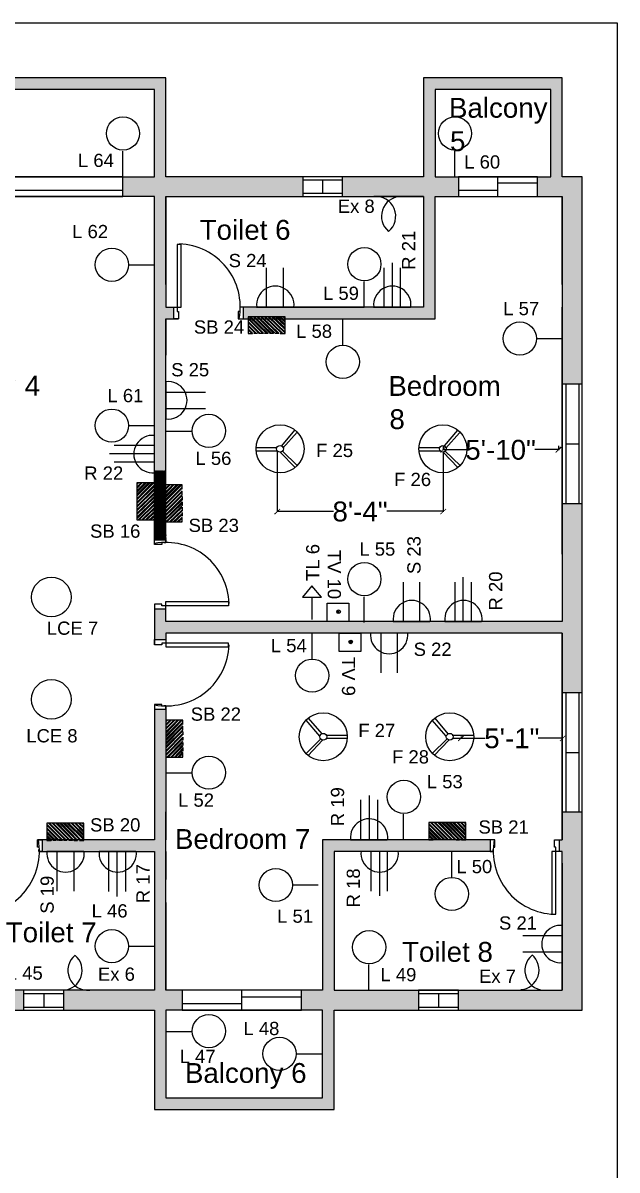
# Model space of a CAD drawing. Header units: inches. Extents: x 61 to 2163, y 256 to 1325.
# Drawn here: x 1349 to 1709, y 631 to 1325 of the extents above; entities that cross this region are included whole.
import ezdxf

# ---------------------------------------------------------------- set-up
doc = ezdxf.new("R2010")
doc.units = ezdxf.units.IN
doc.header["$MEASUREMENT"] = 0
for name, color, linetype in [('PDF_0', 7, 'Continuous'), ('PDF_hatch', 3, 'Continuous'), ('PDF_PDF_Geometry', 7, 'Continuous'), ('PDF_PDF_Solid Fills', 7, 'Continuous'), ('PDF_Text', 7, 'Continuous')]:
    doc.layers.add(name, color=color, linetype=linetype)
for name, color, linetype, true_color in [('PDF_door', 140, 'Continuous', 0x00bfff), ('PDF_Layer1', 1, 'Continuous', 0xff0000), ('PDF_window', 180, 'Continuous', 0x3f00ff)]:
    doc.layers.add(name, color=color, linetype=linetype, true_color=true_color)
doc.styles.add('PDF Arial', font='arial.ttf')

msp = doc.modelspace()

# ---------------------------------------------------------------- hatches: boundary and pattern name
at = {"layer": 'PDF_0', "true_color": 0x00ff3f, "transparency": 33554559}
for points in [[(1605.36, 1068.4), (1605.04, 1069.04), (1601.85, 1065.53), (1602.17, 1065.21)], [(1671.7, 1065.53), (1672.02, 1065.21), (1675.53, 1068.4), (1674.89, 1069.04)], [(1505.22, 1031.09), (1504.9, 1031.4), (1501.39, 1028.21), (1502.03, 1027.9)], [(1601.85, 1028.21), (1602.17, 1027.9), (1605.68, 1031.09), (1605.36, 1031.4)], [(1616.53, 893.95), (1615.89, 894.27), (1612.7, 891.08), (1613.02, 890.76)], [(1674.25, 891.08), (1674.57, 890.76), (1677.76, 893.95), (1677.44, 894.27)]]:
    msp.add_hatch(color=100, dxfattribs=at).paths.add_polyline_path(points)
at = {"layer": 'PDF_hatch', "transparency": 33554559}
for points in [[(1436.01, 1012.59), (1436.01, 1146.22), (1440.8, 1146.22), (1440.8, 1153.23), (1436.01, 1153.23), (1436.01, 1220.21), (1518.93, 1220.21), (1518.93, 1232.01), (1436.01, 1232.01), (1436.01, 1291.97), (1237, 1291.97), (1237, 1232.01), (1166.84, 1232.01), (1166.84, 1220.21), (1237, 1220.21), (1237, 1153.23), (1230.94, 1153.23), (1230.94, 1146.22), (1237, 1146.22), (1237, 1092.32), (1244.02, 1092.32), (1244.02, 1220.21), (1265.71, 1220.21), (1265.71, 1232.01), (1244.02, 1232.01), (1244.02, 1284.95), (1429, 1284.95), (1429, 1232.01), (1409.86, 1232.01), (1409.86, 1220.21), (1429, 1220.21), (1429, 1012.59)], [(1675.85, 1291.97), (1591.97, 1291.97), (1591.97, 1232.01), (1542.85, 1232.01), (1542.85, 1220.21), (1591.97, 1220.21), (1591.97, 1153.23), (1482.9, 1153.23), (1482.9, 1146.22), (1598.98, 1146.22), (1598.98, 1220.21), (1613.02, 1220.21), (1613.02, 1232.01), (1598.98, 1232.01), (1598.98, 1284.95), (1668.83, 1284.95), (1668.83, 1232.01), (1660.86, 1232.01), (1660.86, 1220.21), (1675.85, 1220.21), (1675.85, 1106.67), (1687.96, 1106.67), (1687.96, 1232.01), (1675.85, 1232.01)], [(1687.96, 1034.59), (1675.85, 1034.59), (1675.85, 963.15), (1436.01, 963.15), (1436.01, 970.81), (1429, 970.81), (1429, 952.31), (1436.01, 952.31), (1436.01, 956.14), (1675.85, 956.14), (1675.85, 920.1), (1687.96, 920.1)], [(1436.01, 910.21), (1429, 910.21), (1429, 831.12), (1361.07, 831.12), (1361.07, 824.1), (1429, 824.1), (1429, 740.23), (1374.14, 740.23), (1374.14, 728.11), (1429, 728.11), (1429, 668.15), (1537.75, 668.15), (1537.75, 728.11), (1588.78, 728.11), (1588.78, 740.23), (1537.75, 740.23), (1537.75, 824.1), (1632.15, 824.1), (1632.15, 831.12), (1530.73, 831.12), (1530.73, 740.23), (1517.98, 740.23), (1517.98, 728.11), (1530.73, 728.11), (1530.73, 675.16), (1436.01, 675.16), (1436.01, 728.11), (1445.9, 728.11), (1445.9, 740.23), (1436.01, 740.23)], [(1316.1, 855.04), (1240.51, 855.04), (1240.51, 848.02), (1309.08, 848.02), (1309.08, 740.23), (1285.8, 740.23), (1285.8, 728.11), (1349.9, 728.11), (1349.9, 740.23), (1316.1, 740.23), (1316.1, 824.1), (1319.29, 824.1), (1319.29, 831.12), (1316.1, 831.12)], [(1687.96, 848.02), (1675.85, 848.02), (1675.85, 831.12), (1673.93, 831.12), (1673.93, 824.1), (1675.85, 824.1), (1675.85, 740.23), (1613.02, 740.23), (1613.02, 728.11), (1687.96, 728.11)]]:
    msp.add_hatch(color=256, dxfattribs=at).paths.add_polyline_path(points)
at = {"layer": 'PDF_PDF_Solid Fills', "transparency": 33554559}
for points in [[(1540.62, 969.53), (1540.3, 969.85), (1539.66, 969.85), (1539.66, 969.53), (1539.35, 969.53), (1539.03, 969.21), (1539.03, 968.58), (1539.66, 967.94), (1540.62, 967.94), (1540.94, 968.26), (1540.94, 968.58), (1541.26, 968.89), (1540.94, 969.21), (1540.94, 969.53)], [(1548.59, 951.03), (1547.96, 951.67), (1547, 951.67), (1546.68, 951.35), (1546.68, 951.03), (1546.36, 950.72), (1546.68, 950.4), (1546.68, 950.08), (1547, 950.08), (1547.32, 949.76), (1547.96, 949.76), (1547.96, 950.08), (1548.28, 950.08), (1548.59, 950.4)]]:
    msp.add_hatch(color=256, dxfattribs=at).paths.add_polyline_path(points)

# ---------------------------------------------------------------- linework, layer by layer
at = {"layer": 'PDF_0', "lineweight": 25}
for points in [[(61.45, 1325.13), (1709.01, 1325.13), (1709.01, 256.1), (61.45, 256.1)], [(1244.02, 1284.95), (1244.02, 1232.01), (1429, 1232.01), (1429, 1284.95)], [(1598.98, 1284.95), (1598.98, 1232.01), (1668.83, 1232.01), (1668.83, 1284.95)], [(1591.97, 1220.21), (1562.95, 1220.21)], [(1436.01, 824.1), (1436.01, 807.2)], [(1436.01, 675.16), (1530.73, 675.16), (1530.73, 728.11), (1436.01, 728.11)]]:
    msp.add_lwpolyline(points, close=True, dxfattribs=at)
for points in [[(338.91, 728.11), (824, 728.11), (943.91, 728.11), (1429, 728.11), (1429, 668.15), (1537.75, 668.15), (1537.75, 728.11), (1687.96, 728.11), (1687.96, 1232.01), (1675.85, 1232.01), (1675.85, 1291.97), (1591.97, 1291.97), (1591.97, 1232.01), (1436.01, 1232.01), (1436.01, 1291.97), (1237, 1291.97), (1237, 1232.01), (943.91, 1232.01), (824, 1232.01), (530.9, 1232.01)], [(1429, 1009.72), (1429, 1153.23), (1429, 1160.25), (1429, 1166.95), (1429, 1220.21), (1244.02, 1220.21), (1244.02, 1166.95), (1244.02, 1160.25), (1244.02, 1153.23), (1244.02, 1089.45)], [(1436.01, 1220.21), (1436.01, 1166.95), (1436.01, 1220.21), (1555.93, 1220.21), (1562.95, 1220.21)], [(1479.71, 1146.22), (1490.87, 1146.22), (1598.98, 1146.22), (1598.98, 1153.23), (1598.98, 1160.25), (1598.98, 1220.21), (1675.85, 1220.21), (1675.85, 1166.95), (1675.85, 1220.21), (1675.85, 1166.95), (1675.85, 1160.25), (1675.85, 1153.23)], [(1591.97, 1220.21), (1591.97, 1160.25), (1591.97, 1153.23), (1490.87, 1153.23), (1555.93, 1153.23)], [(1436.01, 1166.95), (1436.01, 1160.25), (1436.01, 1153.23), (1445.26, 1153.23)], [(1675.85, 1003.98), (1675.85, 1153.23), (1675.85, 963.15), (1436.01, 963.15), (1436.01, 975.27)], [(1490.87, 1153.23), (1481.3, 1153.23), (1480.66, 1153.23)], [(1436.01, 1010.67), (1436.01, 1146.22), (1443.67, 1146.22)], [(1436.01, 1146.22), (1436.01, 1124.21)], [(1429, 973.68), (1429, 956.14), (1429, 949.12)], [(1671.06, 831.12), (1675.85, 831.12), (1675.85, 956.14), (1436.01, 956.14), (1436.01, 947.85)], [(1675.85, 956.14), (1675.85, 831.12), (1675.85, 884.06)], [(1429, 913.08), (1429, 831.12), (1358.2, 831.12)], [(1436.01, 912.13), (1436.01, 831.12), (1436.01, 848.02)], [(1635.02, 831.12), (1630.56, 831.12), (1579.85, 831.12), (1530.73, 831.12), (1530.73, 824.1), (1530.73, 740.23), (1436.01, 740.23), (1436.01, 793.17), (1436.01, 740.23), (1436.01, 793.17), (1436.01, 800.18), (1436.01, 807.2)], [(1436.01, 824.1), (1436.01, 831.12)], [(1359.15, 824.1), (1429, 824.1), (1429, 807.2), (1429, 800.18), (1429, 793.17), (1429, 740.23), (1316.1, 740.23), (1316.1, 793.17), (1316.1, 800.18), (1316.1, 807.2), (1316.1, 824.1), (1323.75, 824.1)], [(1634.07, 824.1), (1630.56, 824.1), (1586.87, 824.1), (1579.85, 824.1), (1537.75, 824.1), (1537.75, 740.23), (1579.85, 740.23), (1586.87, 740.23), (1675.85, 740.23), (1675.85, 817.09), (1675.85, 740.23), (1675.85, 817.09), (1675.85, 740.23)], [(1675.85, 817.09), (1675.85, 824.1), (1669.47, 824.1)], [(1429, 668.15), (1429, 668.15)]]:
    msp.add_lwpolyline(points, dxfattribs=at)
for centre in [(1366.65, 977.98), (1366.65, 916.11)]:
    msp.add_circle(centre, 11.96, dxfattribs=at)
at = {"layer": 'PDF_door', "lineweight": 25}
for points in [[(1442.71, 1191.19), (1442.71, 1153.23), (1445.26, 1153.23), (1445.26, 1191.19)], [(1443.67, 1146.22), (1440.8, 1146.22), (1440.8, 1153.23), (1442.71, 1153.23), (1442.71, 1150.68), (1443.67, 1150.68)], [(1429, 973.68), (1429, 970.81), (1436.01, 970.81), (1436.01, 972.72), (1433.46, 972.72), (1433.46, 973.68)], [(1473.97, 972.72), (1436.01, 972.72), (1436.01, 975.27), (1473.97, 975.27)], [(1429, 949.12), (1429, 952.31), (1436.01, 952.31), (1436.01, 950.08), (1433.46, 950.08), (1433.46, 949.12)], [(1473.97, 950.08), (1436.01, 950.08), (1436.01, 947.85), (1473.97, 947.85)], [(1671.06, 831.12), (1673.93, 831.12), (1673.93, 824.1), (1672.02, 824.1), (1672.02, 826.65), (1671.06, 826.65)], [(1672.02, 786.15), (1672.02, 824.1), (1669.47, 824.1), (1669.47, 786.15)]]:
    msp.add_lwpolyline(points, close=True, dxfattribs=at)
for points in [[(1480.66, 1150.68), (1479.71, 1150.68), (1479.71, 1146.22), (1482.9, 1146.22), (1482.9, 1153.23), (1480.66, 1153.23), (1480.66, 1151.96)], [(1433.46, 1010.67), (1433.46, 1009.72), (1429, 1009.72), (1429, 1012.59), (1436.01, 1012.59), (1436.01, 1010.67), (1434.74, 1010.67)], [(1433.46, 912.13), (1433.46, 913.08), (1429, 913.08), (1429, 910.21), (1436.01, 910.21), (1436.01, 912.13), (1434.74, 912.13)], [(1359.15, 826.65), (1358.2, 826.65), (1358.2, 831.12), (1361.07, 831.12), (1361.07, 824.1), (1359.15, 824.1), (1359.15, 825.38)], [(1634.07, 826.65), (1635.02, 826.65), (1635.02, 831.12), (1632.15, 831.12), (1632.15, 824.1), (1634.07, 824.1), (1634.07, 825.38)]]:
    msp.add_lwpolyline(points, dxfattribs=at)
for centre, start, end in [((1442.87, 1153.39), 349.39255, 88.11586), ((1436.17, 972.88), 1.88414, 100.60731), ((1436.17, 950.24), 259.39269, 358.11586), ((1321.36, 824.26), 271.88414, 10.60731), ((1672.18, 824.26), 169.39269, 268.11586)]:
    msp.add_arc(centre, 38.11, start, end, dxfattribs=at)
at = {"layer": 'PDF_hatch', "lineweight": 25}
for points in [[(1429, 1054.37), (1429, 1054.37)], [(1429, 1054.05), (1429.32, 1054.37), (1429, 1054.05)], [(1429, 1053.73), (1429.64, 1054.37), (1429, 1053.73)], [(1429, 1053.41), (1429.95, 1054.37), (1429, 1053.09), (1430.27, 1054.37)], [(1429, 1052.77), (1430.59, 1054.37), (1429, 1052.77)], [(1429, 1052.45), (1430.91, 1054.37), (1429, 1052.45)], [(1429, 1052.13), (1431.23, 1054.37), (1429, 1052.13)], [(1429, 1051.82), (1431.55, 1054.37), (1429, 1051.5), (1431.87, 1054.37), (1429, 1051.18), (1432.19, 1054.37)], [(1429, 1050.86), (1432.51, 1054.37), (1429, 1050.86)], [(1429, 1050.54), (1432.82, 1054.37), (1429, 1050.54)], [(1429, 1050.22), (1433.14, 1054.37), (1429, 1049.9), (1433.46, 1054.37), (1429, 1049.58), (1433.78, 1054.37)], [(1429, 1049.26), (1434.1, 1054.37), (1429, 1049.26)], [(1429, 1048.94), (1434.42, 1054.37), (1429, 1048.94)], [(1429, 1048.63), (1434.74, 1054.37), (1429, 1048.63)], [(1429, 1048.31), (1435.06, 1054.37), (1429, 1047.99), (1435.38, 1054.37)], [(1429, 1047.67), (1435.69, 1054.37), (1429, 1047.67)], [(1429, 1047.35), (1436.01, 1054.37), (1429, 1047.35)], [(1436.01, 1054.05), (1429, 1047.03), (1436.01, 1053.73), (1429, 1046.71)], [(1429, 1046.39), (1436.01, 1053.41), (1429, 1046.39)], [(1429, 1046.07), (1436.01, 1053.09), (1429, 1046.07)], [(1429, 1045.76), (1436.01, 1052.77), (1429, 1045.76)], [(1436.01, 1052.45), (1429, 1045.44), (1436.01, 1052.13), (1429, 1045.12)], [(1429, 1044.8), (1436.01, 1051.82), (1429, 1044.8)], [(1429, 1044.48), (1436.01, 1051.5), (1429, 1044.48)], [(1429, 1044.16), (1436.01, 1051.18), (1429, 1044.16)], [(1436.01, 1050.86), (1429, 1043.84), (1436.01, 1050.54), (1429, 1043.52)], [(1429, 1043.2), (1436.01, 1050.22), (1429, 1043.2)], [(1429, 1042.89), (1436.01, 1049.9), (1429, 1042.89)], [(1429, 1042.57), (1436.01, 1049.58), (1429, 1042.57)], [(1429, 1042.25), (1436.01, 1049.26), (1429, 1042.25)], [(1429, 1041.93), (1436.01, 1048.94)], [(1429, 1041.61), (1436.01, 1048.63), (1429, 1041.61)], [(1429, 1041.29), (1436.01, 1048.31), (1429, 1041.29)], [(1429, 1040.97), (1436.01, 1047.99), (1429, 1040.97)], [(1429, 1040.65), (1436.01, 1047.67), (1429, 1040.65)], [(1429, 1040.33), (1436.01, 1047.35)], [(1429, 1040.02), (1436.01, 1047.03), (1429, 1040.02)], [(1429, 1039.7), (1436.01, 1046.71), (1429, 1039.7)], [(1429, 1039.38), (1436.01, 1046.39), (1429, 1039.38)], [(1429, 1039.06), (1436.01, 1046.07), (1429, 1039.06)], [(1429, 1038.74), (1436.01, 1045.76)], [(1429, 1038.42), (1436.01, 1045.44), (1429, 1038.42)], [(1429, 1038.1), (1436.01, 1045.12), (1429, 1038.1)], [(1429, 1037.78), (1436.01, 1044.8), (1429, 1037.78)], [(1429, 1037.46), (1436.01, 1044.48), (1429, 1037.46)], [(1429, 1037.14), (1436.01, 1044.16)], [(1429, 1036.83), (1436.01, 1043.84), (1429, 1036.83)], [(1429, 1036.51), (1436.01, 1043.52), (1429, 1036.51)], [(1429, 1036.19), (1436.01, 1043.2), (1429, 1036.19)], [(1429, 1035.87), (1436.01, 1042.89), (1429, 1035.87)], [(1429, 1035.55), (1436.01, 1042.57)], [(1429, 1035.23), (1436.01, 1042.25), (1429, 1035.23)], [(1429, 1034.91), (1436.01, 1041.93), (1429, 1034.91)], [(1429, 1034.59), (1436.01, 1041.61), (1429, 1034.59)], [(1429, 1034.27), (1436.01, 1041.29), (1429, 1034.27)], [(1436.01, 1040.97), (1429, 1033.96), (1436.01, 1040.65), (1429, 1033.64)], [(1429, 1033.32), (1436.01, 1040.33), (1429, 1033.32)], [(1429, 1033), (1436.01, 1040.02), (1429, 1033)], [(1429, 1032.68), (1436.01, 1039.7), (1429, 1032.68)], [(1436.01, 1039.38), (1429, 1032.36), (1436.01, 1039.06), (1429, 1032.04)], [(1429, 1031.72), (1436.01, 1038.74), (1429, 1031.72)], [(1429, 1031.4), (1436.01, 1038.42), (1429, 1031.4)], [(1429, 1031.09), (1436.01, 1038.1), (1429, 1031.09)], [(1436.01, 1037.78), (1429, 1030.77), (1436.01, 1037.46), (1429, 1030.45)], [(1429, 1030.13), (1436.01, 1037.14), (1429, 1030.13)], [(1429, 1029.81), (1436.01, 1036.83), (1429, 1029.81)], [(1429, 1029.49), (1436.01, 1036.51), (1429, 1029.49)], [(1436.01, 1036.19), (1429, 1029.17), (1436.01, 1035.87), (1429, 1028.85)], [(1429, 1028.53), (1436.01, 1035.55), (1429, 1028.53)], [(1429, 1028.21), (1436.01, 1035.23), (1429, 1028.21)], [(1429, 1027.9), (1436.01, 1034.91), (1429, 1027.9)], [(1436.01, 1034.59), (1429, 1027.58), (1436.01, 1034.27), (1429, 1027.26)], [(1429, 1026.94), (1436.01, 1033.96), (1429, 1026.94)], [(1429, 1026.62), (1436.01, 1033.64), (1429, 1026.62)], [(1429, 1026.3), (1436.01, 1033.32), (1429, 1026.3)], [(1429, 1025.98), (1436.01, 1033), (1429, 1025.98)], [(1429, 1025.66), (1436.01, 1032.68)], [(1429, 1025.34), (1436.01, 1032.36), (1429, 1025.34)], [(1429, 1025.03), (1436.01, 1032.04), (1429, 1025.03)], [(1429, 1024.71), (1436.01, 1031.72), (1429, 1024.71)], [(1429, 1024.39), (1436.01, 1031.4), (1429, 1024.39)], [(1429, 1024.07), (1436.01, 1031.09)], [(1429, 1023.75), (1436.01, 1030.77), (1429, 1023.75)], [(1429, 1023.43), (1436.01, 1030.45), (1429, 1023.43)], [(1429, 1023.11), (1436.01, 1030.13), (1429, 1023.11)], [(1429, 1022.79), (1436.01, 1029.81), (1429, 1022.79)], [(1429, 1022.47), (1436.01, 1029.49)], [(1429, 1022.16), (1436.01, 1029.17), (1429, 1022.16)], [(1429, 1021.84), (1436.01, 1028.85), (1429, 1021.84)], [(1429, 1021.52), (1436.01, 1028.53), (1429, 1021.52)], [(1429, 1021.2), (1436.01, 1028.21), (1429, 1021.2)], [(1429, 1020.88), (1436.01, 1027.9)], [(1429, 1020.56), (1436.01, 1027.58), (1429, 1020.56)], [(1429, 1020.24), (1436.01, 1027.26), (1429, 1020.24)], [(1429, 1019.92), (1436.01, 1026.94), (1429, 1019.92)], [(1429, 1019.6), (1436.01, 1026.62), (1429, 1019.6)], [(1436.01, 1026.3), (1429, 1019.28), (1436.01, 1025.98), (1429, 1018.97)], [(1429, 1018.65), (1436.01, 1025.66), (1429, 1018.65)], [(1429, 1018.33), (1436.01, 1025.34), (1429, 1018.33)], [(1429, 1018.01), (1436.01, 1025.03), (1429, 1018.01)], [(1436.01, 1024.71), (1429, 1017.69), (1436.01, 1024.39), (1429, 1017.37)], [(1429, 1017.05), (1436.01, 1024.07), (1429, 1017.05)], [(1429, 1016.73), (1436.01, 1023.75), (1429, 1016.73)], [(1429, 1016.41), (1436.01, 1023.43), (1429, 1016.41)], [(1436.01, 1023.11), (1429, 1016.1), (1436.01, 1022.79), (1429, 1015.78)], [(1429, 1015.46), (1436.01, 1022.47), (1429, 1015.46)], [(1429, 1015.14), (1436.01, 1022.16), (1429, 1015.14)], [(1429, 1014.82), (1436.01, 1021.84), (1429, 1014.82)], [(1436.01, 1021.52), (1429, 1014.5), (1436.01, 1021.2), (1429, 1014.18)], [(1429, 1013.86), (1436.01, 1020.88), (1429, 1013.86)], [(1429, 1013.54), (1436.01, 1020.56), (1429, 1013.54)], [(1429, 1013.23), (1436.01, 1020.24), (1429, 1013.23)], [(1436.01, 1019.92), (1429, 1012.91), (1436.01, 1019.6), (1429, 1012.59)], [(1429.32, 1012.59), (1436.01, 1019.28), (1429.32, 1012.59)], [(1429.64, 1012.59), (1436.01, 1018.97), (1429.95, 1012.59), (1436.01, 1018.65), (1430.27, 1012.59), (1436.01, 1018.33), (1430.59, 1012.59), (1436.01, 1018.01)], [(1430.91, 1012.59), (1436.01, 1017.69), (1430.91, 1012.59)], [(1431.23, 1012.59), (1436.01, 1017.37), (1431.55, 1012.59), (1436.01, 1017.05), (1431.87, 1012.59), (1436.01, 1016.73), (1432.19, 1012.59), (1436.01, 1016.41)], [(1432.51, 1012.59), (1436.01, 1016.1), (1432.51, 1012.59)], [(1432.82, 1012.59), (1436.01, 1015.78), (1433.14, 1012.59), (1436.01, 1015.46), (1433.46, 1012.59), (1436.01, 1015.14), (1433.78, 1012.59), (1436.01, 1014.82)], [(1434.1, 1012.59), (1436.01, 1014.5), (1434.1, 1012.59)], [(1434.42, 1012.59), (1436.01, 1014.18), (1434.74, 1012.59), (1436.01, 1013.86), (1435.06, 1012.59), (1436.01, 1013.54), (1435.38, 1012.59), (1436.01, 1013.23)], [(1435.69, 1012.59), (1436.01, 1012.91), (1435.69, 1012.59)]]:
    msp.add_lwpolyline(points, dxfattribs=at)
at = {"layer": 'PDF_Layer1', "lineweight": 25}
for points in [[(1265.71, 1220.21), (1409.86, 1220.21), (1409.86, 1232.01), (1265.71, 1232.01)], [(1613.02, 1220.21), (1660.86, 1220.21), (1660.86, 1232.01), (1613.02, 1232.01)], [(1445.9, 728.11), (1517.98, 728.11), (1517.98, 740.23), (1445.9, 740.23)]]:
    msp.add_lwpolyline(points, close=True, dxfattribs=at)
for points in [[(1636.94, 1220.21), (1636.94, 1232.01)], [(1660.86, 1228.18), (1636.94, 1228.18)], [(1337.78, 1224.03), (1409.86, 1224.03)], [(1613.02, 1224.03), (1636.94, 1224.03)], [(1603.77, 1069.36), (1603.77, 1066.8)], [(1673.61, 1069.36), (1673.61, 1066.8)], [(1503.31, 1066.17), (1503.31, 1029.49)], [(1603.77, 1067.12), (1617.8, 1067.12)], [(1603.77, 1065.53), (1603.77, 1029.49)], [(1673.61, 1067.12), (1659.26, 1067.12)], [(1503.31, 1029.81), (1537.43, 1029.81)], [(1603.77, 1029.81), (1569.64, 1029.81)], [(1614.61, 893.63), (1614.61, 892.35)], [(1614.61, 892.67), (1629.28, 892.67)], [(1675.85, 892.67), (1661.18, 892.67)], [(1675.85, 893.63), (1675.85, 892.35)], [(1481.94, 728.11), (1481.94, 740.23)], [(1517.98, 736.08), (1481.94, 736.08)], [(1445.9, 732.25), (1481.94, 732.25)]]:
    msp.add_lwpolyline(points, dxfattribs=at)
at = {"layer": 'PDF_PDF_Geometry', "lineweight": 25}
for points in [[(1409.86, 1232.01), (1409.86, 1247.64)], [(1610.78, 1232.01), (1610.78, 1247.64)], [(1573.15, 1153.23), (1573.15, 1180.02)], [(1429, 1178.75), (1413.37, 1178.75)], [(1496.93, 1153.23), (1496.93, 1177.15)], [(1507.13, 1153.23), (1507.13, 1177.15)], [(1568.05, 1153.23), (1568.05, 1177.15)], [(1577.94, 1153.23), (1577.94, 1177.15)], [(1555.93, 1153.23), (1555.93, 1168.86)], [(1490.87, 1153.23), (1513.19, 1153.23)], [(1561.67, 1153.23), (1584, 1153.23)], [(1505.22, 1137.29), (1508.09, 1137.29), (1508.09, 1147.49), (1485.77, 1147.49), (1485.77, 1137.29), (1488.32, 1137.29)], [(1485.77, 1146.86), (1495.33, 1137.29)], [(1485.77, 1146.22), (1494.7, 1137.29), (1492.46, 1137.29), (1485.77, 1143.98)], [(1485.77, 1144.62), (1493.1, 1137.29)], [(1486.4, 1147.49), (1496.93, 1137.29)], [(1487.36, 1147.49), (1497.89, 1137.29), (1495.65, 1137.29)], [(1488.96, 1147.49), (1499.16, 1137.29)], [(1489.59, 1147.49), (1500.12, 1137.29)], [(1491.19, 1147.49), (1501.39, 1137.29)], [(1491.83, 1147.49), (1502.35, 1137.29)], [(1493.42, 1147.49), (1503.63, 1137.29)], [(1494.06, 1147.49), (1504.58, 1137.29)], [(1495.65, 1147.49), (1506.18, 1137.29)], [(1496.29, 1147.49), (1506.82, 1137.29)], [(1497.89, 1147.49), (1508.09, 1137.61)], [(1498.52, 1147.49), (1508.09, 1138.24)], [(1500.12, 1147.49), (1508.09, 1139.84)], [(1501.07, 1147.49), (1508.09, 1140.48)], [(1502.35, 1147.49), (1508.09, 1142.07)], [(1503.31, 1147.49), (1508.09, 1142.71)], [(1504.58, 1147.49), (1508.09, 1144.3)], [(1505.54, 1147.49), (1508.09, 1144.94)], [(1507.13, 1147.49), (1508.09, 1146.54)], [(1507.77, 1147.49), (1508.09, 1147.17)], [(1542.85, 1146.22), (1542.85, 1130.27)], [(1485.77, 1142.39), (1490.87, 1137.29)], [(1485.77, 1141.75), (1490.23, 1137.29)], [(1485.77, 1140.16), (1488.64, 1137.29)], [(1485.77, 1139.52), (1488, 1137.29)], [(1485.77, 1137.93), (1486.4, 1137.29)], [(1485.77, 1137.29), (1485.77, 1137.29)], [(1491.51, 1137.29), (1489.27, 1137.29)], [(1501.07, 1137.29), (1498.84, 1137.29)], [(1504.26, 1137.29), (1502.03, 1137.29)], [(1675.85, 1134.1), (1660.22, 1134.1)], [(1436.01, 1107.95), (1436.01, 1085.62)], [(1436.01, 1101.89), (1459.93, 1101.89)], [(1436.01, 1092), (1459.93, 1092)], [(1429, 1081.48), (1413.37, 1081.48)], [(1429, 1053.09), (1429, 1075.42)], [(1436.01, 1078.29), (1451.64, 1078.29)], [(1513.83, 1078.92), (1505.86, 1069.36)], [(1506.82, 1068.08), (1515.43, 1077.65)], [(1612.38, 1078.92), (1604.41, 1069.36)], [(1605.36, 1068.08), (1613.66, 1077.33)], [(1429, 1069.68), (1404.76, 1069.68)], [(1490.55, 1068.4), (1503.31, 1068.4)], [(1589.1, 1068.4), (1601.85, 1068.4)], [(1429, 1064.57), (1401.89, 1064.57)], [(1490.55, 1066.49), (1503.31, 1066.49)], [(1505.22, 1065.53), (1514.15, 1056.28)], [(1506.5, 1066.17), (1515.43, 1057.56)], [(1589.1, 1066.49), (1601.85, 1066.49)], [(1603.77, 1065.53), (1612.7, 1056.28)], [(1605.04, 1066.17), (1613.97, 1057.56)], [(1429, 1059.47), (1404.76, 1059.47)], [(1418.47, 1046.71), (1418.79, 1047.03)], [(1418.47, 1044.48), (1421.02, 1047.03)], [(1418.47, 1042.25), (1423.26, 1047.03)], [(1418.47, 1040.02), (1425.49, 1047.03)], [(1418.47, 1037.46), (1427.72, 1047.03)], [(1418.47, 1046.07), (1419.43, 1047.03)], [(1418.47, 1043.52), (1421.66, 1047.03)], [(1418.47, 1041.29), (1424.21, 1047.03)], [(1418.47, 1039.06), (1426.45, 1047.03)], [(1418.47, 1036.83), (1428.68, 1047.03)], [(1429, 1044.16), (1429, 1047.03), (1418.47, 1047.03), (1418.47, 1024.71), (1429, 1024.71), (1429, 1027.26)], [(1418.47, 1035.23), (1429, 1045.76)], [(1418.47, 1034.59), (1429, 1045.12)], [(1418.47, 1033), (1429, 1043.52)], [(1418.47, 1032.36), (1429, 1042.89)], [(1418.47, 1030.77), (1429, 1041.29)], [(1429, 1043.2), (1429, 1040.97)], [(1435.38, 1045.44), (1435.69, 1045.76)], [(1435.38, 1043.2), (1437.93, 1045.76)], [(1435.38, 1040.97), (1440.16, 1045.76)], [(1435.38, 1038.74), (1442.39, 1045.76)], [(1435.38, 1036.51), (1444.62, 1045.76)], [(1435.38, 1044.8), (1436.33, 1045.76)], [(1435.38, 1042.57), (1438.57, 1045.76)], [(1435.38, 1040.02), (1440.8, 1045.76)], [(1435.38, 1037.78), (1443.35, 1045.76)], [(1435.38, 1035.55), (1445.58, 1045.76)], [(1445.9, 1043.2), (1445.9, 1045.76), (1435.38, 1045.76), (1435.38, 1023.43), (1445.9, 1023.43), (1445.9, 1025.98)], [(1435.38, 1033.96), (1445.9, 1044.48)], [(1435.38, 1033.32), (1445.9, 1043.84)], [(1435.38, 1031.72), (1445.9, 1042.25)], [(1435.38, 1029.49), (1445.9, 1040.02), (1445.9, 1041.93)], [(1435.38, 1031.09), (1445.9, 1041.61)], [(1418.47, 1030.13), (1429, 1040.33)], [(1418.47, 1028.53), (1429, 1039.06)], [(1418.47, 1027.9), (1429, 1038.1)], [(1418.47, 1026.3), (1429, 1036.83), (1429, 1034.59)], [(1418.47, 1025.34), (1429, 1035.87)], [(1419.11, 1024.71), (1429, 1034.27)], [(1419.75, 1024.71), (1429, 1033.64), (1429, 1031.4), (1421.98, 1024.71)], [(1429, 1040.02), (1429, 1037.78)], [(1435.38, 1028.85), (1445.9, 1039.38)], [(1435.38, 1027.26), (1445.9, 1037.78)], [(1435.38, 1026.62), (1445.9, 1036.83)], [(1435.38, 1025.03), (1445.9, 1035.55), (1445.9, 1033.32), (1436.01, 1023.43)], [(1435.38, 1024.39), (1445.9, 1034.59)], [(1445.9, 1038.74), (1445.9, 1036.51)], [(1421.34, 1024.71), (1429, 1032.04)], [(1423.58, 1024.71), (1429, 1029.81)], [(1424.53, 1024.71), (1429, 1029.17)], [(1425.81, 1024.71), (1429, 1027.58)], [(1426.77, 1024.71), (1429, 1026.94)], [(1429, 1030.45), (1429, 1028.21)], [(1436.65, 1023.43), (1445.9, 1032.36), (1445.9, 1030.13), (1438.88, 1023.43)], [(1438.25, 1023.43), (1445.9, 1030.77)], [(1440.48, 1023.43), (1445.9, 1028.53)], [(1441.44, 1023.43), (1445.9, 1027.9)], [(1445.9, 1029.17), (1445.9, 1026.94)], [(1428.04, 1024.71), (1429, 1025.34)], [(1429, 1024.71), (1429, 1024.71)], [(1442.71, 1023.43), (1445.9, 1026.3)], [(1443.67, 1023.43), (1445.9, 1025.66)], [(1444.94, 1023.43), (1445.9, 1024.07)], [(1445.9, 1023.43), (1445.9, 1023.43)], [(1579.85, 963.15), (1579.85, 987.07)], [(1589.74, 963.15), (1589.74, 987.07)], [(1611.1, 963.15), (1611.1, 987.07)], [(1615.89, 963.15), (1615.89, 989.94)], [(1620.99, 963.15), (1620.99, 987.07)], [(1555.93, 962.52), (1555.93, 978.14)], [(1524.36, 977.82), (1524.36, 964.43)], [(1573.47, 963.15), (1595.8, 963.15)], [(1604.73, 963.15), (1627.05, 963.15)], [(1524.36, 956.14), (1524.36, 940.51)], [(1582.08, 956.14), (1559.76, 956.14)], [(1566.14, 956.14), (1566.14, 932.22)], [(1576.02, 956.14), (1576.02, 932.22)], [(1436.01, 903.2), (1436.33, 903.52)], [(1436.01, 900.96), (1438.57, 903.52)], [(1436.01, 898.73), (1440.8, 903.52)], [(1436.01, 896.5), (1443.03, 903.52)], [(1436.01, 894.27), (1445.26, 903.52)], [(1436.01, 902.56), (1436.97, 903.52)], [(1436.01, 900.33), (1439.2, 903.52)], [(1436.01, 898.09), (1441.44, 903.52)], [(1436.01, 895.54), (1443.67, 903.52)], [(1436.01, 893.31), (1445.9, 903.52)], [(1446.22, 900.96), (1446.22, 903.52), (1436.01, 903.52), (1436.01, 881.19), (1446.22, 881.19), (1446.22, 883.74)], [(1436.01, 892.03), (1446.22, 902.24)], [(1529.14, 893.95), (1520.85, 903.52)], [(1522.12, 904.79), (1530.42, 895.22)], [(1605.68, 893.95), (1597.07, 903.52)], [(1598.67, 904.79), (1606.64, 895.22)], [(1436.01, 891.08), (1446.22, 901.6)], [(1436.01, 889.8), (1446.22, 900.01)], [(1436.01, 887.57), (1446.22, 897.77), (1446.22, 899.69)], [(1436.01, 888.84), (1446.22, 899.37)], [(1436.01, 886.61), (1446.22, 897.14)], [(1436.01, 885.02), (1446.22, 895.54)], [(1436.01, 884.38), (1446.22, 894.9)], [(1446.22, 896.5), (1446.22, 894.59)], [(1436.01, 882.78), (1446.22, 893.31), (1446.22, 891.4)], [(1436.01, 882.15), (1446.22, 892.35)], [(1436.65, 881.19), (1446.22, 891.08)], [(1437.29, 881.19), (1446.22, 890.12), (1446.22, 888.21)], [(1438.88, 881.19), (1446.22, 888.84)], [(1439.52, 881.19), (1446.22, 887.89)], [(1529.46, 892.03), (1520.85, 883.42)], [(1530.73, 891.4), (1522.12, 882.15)], [(1545.72, 894.27), (1532.97, 894.27)], [(1545.72, 892.35), (1532.97, 892.35)], [(1606, 892.03), (1597.07, 883.42)], [(1607.28, 891.4), (1598.35, 882.15)], [(1621.95, 894.27), (1609.19, 894.27)], [(1621.95, 892.35), (1609.19, 892.35)], [(1441.12, 881.19), (1446.22, 886.61)], [(1441.75, 881.19), (1446.22, 885.66)], [(1443.35, 881.19), (1446.22, 884.38)], [(1443.99, 881.19), (1446.22, 883.42)], [(1445.58, 881.19), (1446.22, 881.83)], [(1446.22, 886.93), (1446.22, 884.7)], [(1446.22, 881.19), (1446.22, 881.19)], [(1436.01, 871.62), (1451.64, 871.62)], [(1554.02, 831.12), (1554.02, 855.36)], [(1559.12, 831.12), (1559.12, 857.91)], [(1564.22, 831.12), (1564.22, 855.36)], [(1579.85, 831.12), (1579.85, 846.75)], [(1383.71, 830.8), (1386.26, 830.8), (1386.26, 841.32), (1363.94, 841.32), (1363.94, 830.8), (1366.49, 830.8)], [(1363.94, 840.69), (1373.82, 830.8)], [(1363.94, 840.05), (1373.19, 830.8)], [(1364.89, 841.32), (1375.42, 830.8)], [(1365.53, 841.32), (1376.06, 830.8), (1374.14, 830.8)], [(1367.13, 841.32), (1377.65, 830.8)], [(1367.76, 841.32), (1378.29, 830.8)], [(1369.36, 841.32), (1379.88, 830.8)], [(1370.32, 841.32), (1380.52, 830.8), (1382.43, 830.8)], [(1371.59, 841.32), (1382.12, 830.8)], [(1372.55, 841.32), (1382.75, 830.8)], [(1373.82, 841.32), (1384.35, 830.8)], [(1374.78, 841.32), (1384.99, 830.8)], [(1376.06, 841.32), (1386.26, 831.12)], [(1377.01, 841.32), (1386.26, 832.08)], [(1378.61, 841.32), (1386.26, 833.35)], [(1379.25, 841.32), (1386.26, 834.31)], [(1380.84, 841.32), (1386.26, 835.58)], [(1381.48, 841.32), (1386.26, 836.54)], [(1383.07, 841.32), (1386.26, 838.14)], [(1383.71, 841.32), (1386.26, 838.77)], [(1385.3, 841.32), (1386.26, 840.37)], [(1385.94, 841.32), (1386.26, 841.01)], [(1614.93, 831.12), (1617.48, 831.12), (1617.48, 841.64), (1595.16, 841.64), (1595.16, 831.12), (1597.71, 831.12)], [(1595.16, 841.01), (1605.04, 831.12)], [(1595.16, 840.37), (1604.09, 831.12), (1601.85, 831.12), (1595.16, 837.82)], [(1596.11, 841.64), (1606.32, 831.12)], [(1596.75, 841.64), (1607.28, 831.12), (1605.36, 831.12)], [(1598.35, 841.64), (1608.87, 831.12)], [(1598.98, 841.64), (1609.51, 831.12)], [(1600.58, 841.64), (1611.1, 831.12)], [(1601.54, 841.64), (1611.74, 831.12), (1613.66, 831.12)], [(1602.81, 841.64), (1613.34, 831.12)], [(1603.77, 841.64), (1613.97, 831.12)], [(1605.04, 841.64), (1615.57, 831.12)], [(1606, 841.64), (1616.21, 831.12)], [(1607.28, 841.64), (1617.48, 831.44)], [(1608.23, 841.64), (1617.48, 832.08)], [(1609.51, 841.64), (1617.48, 833.67)], [(1610.47, 841.64), (1617.48, 834.63)], [(1612.06, 841.64), (1617.48, 835.9)], [(1612.7, 841.64), (1617.48, 836.86)], [(1614.29, 841.64), (1617.48, 838.14)], [(1614.93, 841.64), (1617.48, 839.09)], [(1616.53, 841.64), (1617.48, 840.37)], [(1617.16, 841.64), (1617.48, 841.32)], [(1363.94, 838.45), (1371.59, 830.8)], [(1363.94, 837.82), (1370.63, 830.8)], [(1363.94, 836.22), (1369.36, 830.8)], [(1363.94, 835.27), (1368.4, 830.8)], [(1363.94, 833.99), (1367.13, 830.8)], [(1363.94, 833.03), (1366.17, 830.8)], [(1595.16, 838.77), (1602.81, 831.12)], [(1595.16, 836.54), (1600.58, 831.12)], [(1595.16, 835.58), (1599.62, 831.12)], [(1595.16, 834.31), (1598.35, 831.12)], [(1595.16, 833.35), (1597.39, 831.12)], [(1363.94, 831.76), (1364.57, 830.8)], [(1363.94, 830.8), (1363.94, 830.8)], [(1369.68, 830.8), (1367.76, 830.8)], [(1372.87, 830.8), (1370.95, 830.8)], [(1379.25, 830.8), (1377.33, 830.8)], [(1547.64, 831.12), (1569.96, 831.12)], [(1595.16, 831.76), (1595.8, 831.12)], [(1595.16, 831.12), (1595.16, 831.12)], [(1600.9, 831.12), (1598.67, 831.12)], [(1610.47, 831.12), (1608.55, 831.12)], [(1386.26, 824.1), (1363.94, 824.1)], [(1370, 824.1), (1370, 800.18)], [(1380.2, 824.1), (1380.2, 800.18)], [(1417.84, 824.1), (1395.51, 824.1)], [(1401.25, 824.1), (1401.25, 799.86)], [(1406.35, 824.1), (1406.35, 796.99)], [(1411.46, 824.1), (1411.46, 799.86)], [(1576.34, 824.1), (1554.02, 824.1)], [(1560.08, 824.1), (1560.08, 800.18)], [(1565.18, 824.1), (1565.18, 797.31)], [(1569.96, 824.1), (1569.96, 800.18)], [(1608.87, 824.1), (1608.87, 808.48)], [(1528.18, 803.69), (1512.56, 803.69)], [(1675.85, 756.81), (1675.85, 779.13)], [(1675.85, 773.07), (1651.93, 773.07)], [(1429, 766.7), (1413.37, 766.7)], [(1675.85, 763.19), (1651.93, 763.19)], [(1558.8, 740.23), (1558.8, 755.85)], [(1436.01, 715.35), (1451.64, 715.35)], [(1530.73, 701.64), (1514.79, 701.64)]]:
    msp.add_lwpolyline(points, dxfattribs=at)
for points in [[(1530.1, 977.82), (1524.36, 984.84), (1518.62, 977.82)], [(1533.6, 963.15), (1533.6, 974.32), (1545.09, 974.32), (1546.68, 974.32), (1546.68, 963.15)], [(1540.94, 944.98), (1540.94, 956.14), (1552.42, 956.14), (1554.02, 956.14), (1554.02, 944.98)]]:
    msp.add_lwpolyline(points, close=True, dxfattribs=at)
for centre, radius in [((1410.02, 1258.32), 10.05), ((1610.94, 1258.32), 10.05), ((1403.32, 1178.91), 10.05), ((1556.09, 1179.23), 10.05), ((1650.17, 1134.26), 10.05), ((1543.01, 1120.22), 10.05), ((1403.32, 1081.63), 10.05), ((1462.01, 1078.45), 10.05), ((1505.06, 1067.6), 14.51), ((1603.61, 1067.6), 14.51), ((1505.06, 1067.6), 2.07), ((1603.61, 1067.6), 2.07), ((1556.09, 988.83), 10.05), ((1540.46, 969.05), 1.12), ((1547.8, 950.88), 1.12), ((1524.52, 930.46), 10.05), ((1531.21, 893.47), 14.51), ((1607.76, 893.47), 14.51), ((1531.21, 893.47), 2.07), ((1607.76, 893.47), 2.07), ((1462.01, 871.78), 10.05), ((1580.01, 857.11), 10.05), ((1502.51, 803.85), 10.05), ((1609.03, 798.43), 10.05), ((1403.32, 766.86), 10.05), ((1558.96, 766.22), 10.05), ((1462.01, 715.51), 10.05), ((1504.74, 701.79), 10.05)]:
    msp.add_circle(centre, radius, dxfattribs=at)
for centre, radius, start, end in [((1563.11, 1208.25), 11.96, 309.14429, 96.33364), ((1578.41, 1208.25), 11.96, 94.14735, 229.77356), ((1502.19, 1154.67), 11.32, 353.12806, 186.87194), ((1572.99, 1154.67), 11.32, 353.67834, 186.24049), ((1437.45, 1096.94), 11.32, 263.12757, 96.87243), ((1427.88, 1064.41), 11.32, 83.67736, 276.24022), ((1584.79, 964.59), 11.32, 353.12806, 186.87194), ((1616.05, 964.59), 11.32, 353.67834, 186.24049), ((1571.08, 955.02), 11.32, 173.12806, 6.87194), ((1558.96, 832.55), 11.32, 353.67834, 186.24049), ((1375.26, 822.99), 11.32, 173.12806, 6.87194), ((1406.83, 822.99), 11.32, 173.67736, 6.24022), ((1565.34, 822.99), 11.32, 173.67736, 6.24022), ((1674.73, 768.13), 11.32, 83.12806, 276.87194), ((1373.35, 752.19), 11.96, 274.14735, 49.77356), ((1388.65, 752.19), 11.96, 129.14429, 276.33364), ((1649.85, 752.5), 11.96, 274.14735, 49.77356), ((1665.16, 752.19), 11.96, 129.14429, 276.33364)]:
    msp.add_arc(centre, radius, start, end, dxfattribs=at)
at = {"layer": 'PDF_window', "lineweight": 25}
for points in [[(1518.93, 1220.21), (1542.85, 1220.21), (1542.85, 1232.01), (1518.93, 1232.01)], [(1675.85, 1106.67), (1675.85, 1034.59), (1687.96, 1034.59), (1687.96, 1106.67)], [(1675.85, 920.1), (1675.85, 848.02), (1687.96, 848.02), (1687.96, 920.1)], [(1349.9, 728.11), (1374.14, 728.11), (1374.14, 740.23), (1349.9, 740.23)], [(1588.78, 728.11), (1613.02, 728.11), (1613.02, 740.23), (1588.78, 740.23)]]:
    msp.add_lwpolyline(points, close=True, dxfattribs=at)
for points in [[(1542.85, 1230.09), (1518.93, 1230.09)], [(1530.73, 1230.09), (1530.73, 1222.12)], [(1518.93, 1222.12), (1542.85, 1222.12)], [(1678.08, 1106.67), (1678.08, 1034.59)], [(1686.05, 1034.59), (1686.05, 1106.67)], [(1678.08, 1070.63), (1686.05, 1070.63)], [(1678.08, 920.1), (1678.08, 848.02)], [(1686.05, 848.02), (1686.05, 920.1)], [(1678.08, 884.06), (1686.05, 884.06)], [(1374.14, 737.99), (1349.9, 737.99)], [(1362.02, 737.99), (1362.02, 730.02)], [(1613.02, 737.99), (1588.78, 737.99)], [(1600.9, 737.99), (1600.9, 730.02)], [(1349.9, 730.02), (1374.14, 730.02)], [(1588.78, 730.02), (1613.02, 730.02)]]:
    msp.add_lwpolyline(points, dxfattribs=at)

# ---------------------------------------------------------------- texts
at = {"layer": 'PDF_Text', "attachment_point": 7, "style": 'PDF Arial'}
for s, insert, char_height in [('Balcony', (1607.28, 1264.2), 12), ('5', (1607.91, 1247.43), 12), ('L 64', (1382.75, 1237.93), 8), ('L 60', (1616.53, 1236.97), 8), ('Ex 8', (1539.98, 1210.18), 8), ('L 62', (1379.25, 1194.88), 8), ('Toilet 6', (1456.43, 1193.85), 12), ('S 24', (1473.97, 1177.34), 8), ('L 59', (1531.05, 1157.56), 8), ('L 57', (1640.13, 1148.31), 8), ('SB 24', (1452.92, 1137.15), 8), ('L 58', (1514.79, 1134.6), 8), ('S 25', (1439.2, 1111.32), 8), ('Living 4', (1302.07, 1096.13), 12), ('Bedroom', (1570.6, 1099.46), 12), ('L 61', (1400.61, 1095.69), 8), ('8', (1571.24, 1079.36), 12), ('F 25', (1526.91, 1062.52), 8), ('L 56', (1453.87, 1057.74), 8), ('R 22', (1386.58, 1048.94), 8), ('F 26', (1574.11, 1044.98), 8), ('SB 16', (1390.09, 1013.73), 8), ('SB 23', (1449.73, 1017.23), 8), ('L 55', (1553.06, 1002.88), 8), ('LCE 7', (1363.94, 955.04), 8), ('L 54', (1499.48, 944.52), 8), ('S 22', (1585.91, 942.29), 8), ('SB 22', (1451, 903.06), 8), ('LCE 8', (1351.5, 889.98), 8), ('F 27', (1552.42, 893.31), 8), ('F 28', (1572.83, 877.23), 8), ('L 53', (1593.88, 862.23), 8), ('L 52', (1443.35, 851.07), 8), ('SB 20', (1390.09, 836.09), 8), ('SB 21', (1625.14, 834.81), 8), ('Bedroom 7', (1441.44, 825.5), 12), ('L 50', (1611.74, 810.89), 8), ('L 46', (1391.05, 784.1), 8), ('L 51', (1503.31, 780.91), 8), ('S 21', (1637.57, 776.77), 8), ('Toilet 7', (1339.06, 769.05), 12), ('Toilet 8', (1578.89, 757.24), 12), ('L 45', (1339.7, 746.47), 8), ('Ex 6', (1394.87, 745.83), 8), ('L 49', (1565.82, 745.51), 8), ('Ex 7', (1625.46, 744.69), 8), ('L 48', (1482.9, 712.98), 8), ('L 47', (1444.31, 696.21), 8), ('Balcony 6', (1447.5, 680.57), 12)]:
    msp.add_mtext(s, dxfattribs=dict(at, insert=insert, char_height=char_height))
at = {"layer": 'PDF_Text', "char_height": 8, "attachment_point": 7, "style": 'PDF Arial'}
for s, insert, rotation in [('R 21', (1586.87, 1175.88), 90), ('S 23', (1590.2, 991.86), 90), ('TL 6', (1528.96, 987.71), 90), ('TV 10', (1533.79, 1006.53), 270), ('R 20', (1639.62, 969.85), 90), ('TV 9', (1542.4, 941.79), 270), ('R 19', (1543.95, 839.41), 90), ('R 17', (1426.13, 792.85), 90), ('R 18', (1553.51, 790.3), 90), ('S 19', (1368.22, 786.47), 90)]:
    msp.add_mtext(s, dxfattribs=dict(at, insert=insert, rotation=rotation))
at = {"layer": 'PDF_Text', "color": 100, "true_color": 0x00ff3f, "char_height": 12, "attachment_point": 7, "style": 'PDF Arial'}
for s, insert in [('5\'-10"', (1617.16, 1060.86)), ('8\'-4"', (1536.79, 1023.55)), ('5\'-1"', (1628.64, 886.41))]:
    msp.add_mtext(s, dxfattribs=dict(at, insert=insert))

doc.saveas('drawing.dxf')
